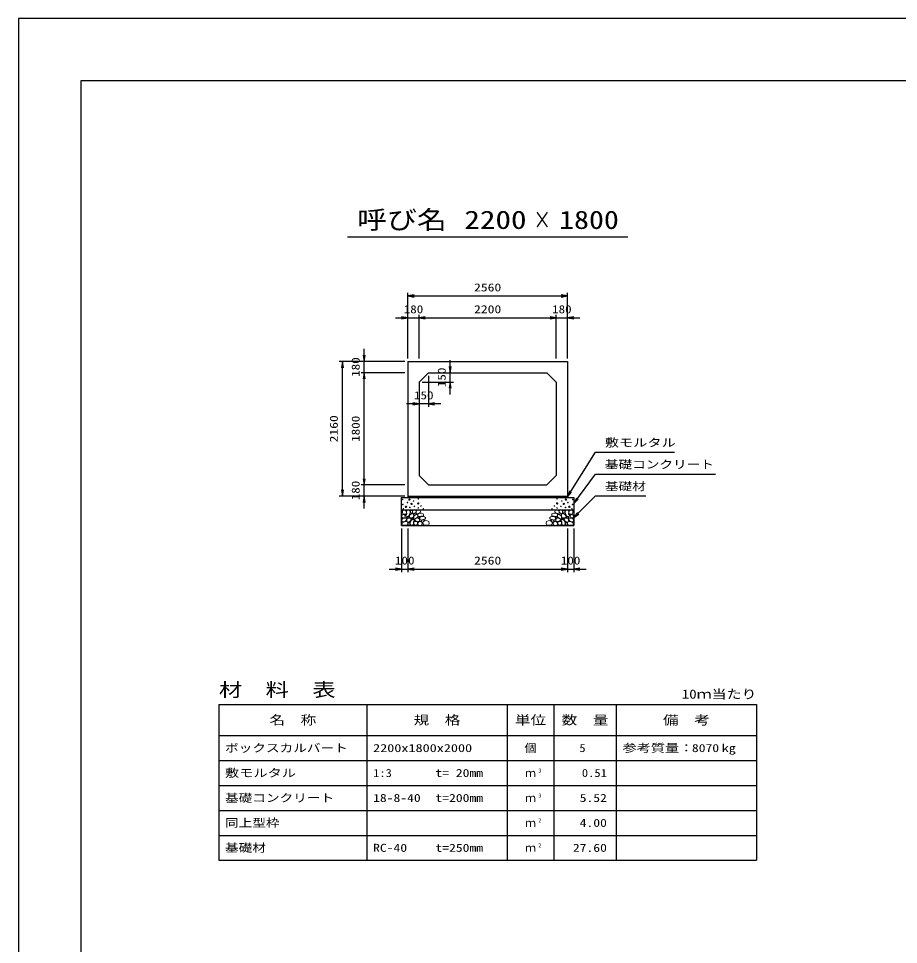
# Model space of a CAD drawing. Units: millimetres at full size. Extents: x 0 to 42050, y 0 to 29700.
# Drawn here: x 0 to 14115, y 14850 to 29700 of the extents above; entities that cross this region are included whole.
import ezdxf
from ezdxf.enums import TextEntityAlignment as Align

# ---------------------------------------------------------------- set-up
doc = ezdxf.new("R2010")
doc.units = ezdxf.units.MM
for name, color, linetype, lineweight in [('D-DCR-HCHn', 4, 'Continuous', 9), ('D-MTR-FRAM', 7, 'Continuous', 25), ('D-MTR-LINE', 7, 'Continuous', 25), ('D-STR-DIM', 7, 'Continuous', 25), ('D-STR-STRn', 1, 'Continuous', 25), ('D-STR-TXT', 7, 'Continuous', 25), ('D-TTL', 2, 'Continuous', 25), ('D-TTL-TXT', 7, 'Continuous', 25)]:
    doc.layers.add(name, color=color, linetype=linetype, lineweight=lineweight)
doc.layers.add('D-MTR', color=7, linetype='Continuous')
doc.layers.add('D-MTR-TXT', color=7, linetype='Continuous')
doc.styles.add('ＭＳ ゴシック', font='')
doc.styles.get('ＭＳ ゴシック').set_extended_font_data('MS Gothic')

# ---------------------------------------------------------------- blocks, each defined once
blk = doc.blocks.new('open_arrow')
at = {"color": 0, "linetype": 'Continuous', "lineweight": -2}
blk.add_lwpolyline([(7.5, 1.25), (0, 0), (7.5, -1.25)], dxfattribs=at)

msp = doc.modelspace()

# ---------------------------------------------------------------- linework, layer by layer
at = {"layer": 'D-DCR-HCHn'}
for points in [[(6154.101, 21737.26), (6145.433, 21711.256), (6156.99, 21693.92), (6185.883, 21691.03), (6205.61, 21699.499), (6197.441, 21719.924), (6203.219, 21731.481), (6191.662, 21743.038), (6174.326, 21748.817)], [(6208.944, 21641.261), (6230.346, 21673.365), (6227.671, 21681.39), (6198.243, 21689.416), (6171.49, 21686.741), (6152.763, 21670.689), (6150.087, 21651.962), (6152.763, 21633.235), (6174.165, 21627.884)], [(6208.998, 21809.493), (6182.994, 21815.271), (6159.879, 21803.714), (6156.99, 21777.71), (6162.769, 21757.485), (6191.662, 21748.817), (6211.887, 21748.817), (6220.555, 21763.263), (6220.555, 21795.046)], [(6232.112, 21812.382), (6223.444, 21786.378), (6226.334, 21757.485), (6206.109, 21725.702), (6232.112, 21711.256), (6261.006, 21725.702), (6278.342, 21748.817), (6284.12, 21786.378), (6278.342, 21806.603), (6261.006, 21815.271)], [(6237.891, 21711.256), (6223.444, 21699.698), (6229.223, 21691.03), (6249.448, 21691.03), (6258.116, 21693.92), (6263.895, 21705.477), (6255.227, 21714.145)], [(6283.852, 21641.261), (6297.229, 21673.365), (6286.527, 21686.741), (6254.424, 21686.741), (6241.047, 21681.39), (6227.671, 21662.663), (6227.671, 21646.612), (6241.047, 21625.209), (6257.099, 21622.534)], [(6281.231, 21743.038), (6266.784, 21708.366), (6278.342, 21693.92), (6313.013, 21693.92), (6327.46, 21699.698), (6341.907, 21719.924), (6341.907, 21737.26), (6327.46, 21760.374), (6310.124, 21763.263)], [(6287.01, 21806.603), (6287.01, 21771.931), (6301.456, 21763.263), (6315.903, 21771.931), (6318.792, 21792.157), (6315.903, 21809.493), (6295.678, 21815.271)], [(6323.982, 21670.689), (6337.358, 21681.39), (6332.007, 21689.416), (6313.28, 21689.416), (6305.254, 21686.741), (6299.904, 21676.04), (6307.93, 21668.014)], [(6335.601, 21758.845), (6323.999, 21766.941), (6322.006, 21794.16), (6331.557, 21815.616), (6355.582, 21818.128), (6375.263, 21812.156), (6376.848, 21800.53), (6374.014, 21776.921), (6358.752, 21767.586)], [(6351.681, 21734.73), (6363.297, 21740.817), (6374.296, 21746.161), (6380.86, 21759.065), (6375.554, 21767.961), (6365.968, 21770.014), (6350.137, 21761.115), (6338.42, 21752.605), (6339.515, 21744.944), (6343.895, 21737.527)], [(6353.109, 21673.224), (6340.35, 21677.579), (6339.086, 21705.688), (6349.964, 21730.928), (6380.015, 21745.156), (6402.452, 21739.405), (6403.795, 21708.924), (6393.477, 21696.886), (6365.401, 21681.311)], [(6413.981, 21630.925), (6378.607, 21637.521), (6363.56, 21649.658), (6358.808, 21668.655), (6373.492, 21683.022), (6402.102, 21691.082), (6423.749, 21678.154), (6437.74, 21660.74), (6433.78, 21643.062)], [(6401.239, 21751.998), (6411.02, 21763.092), (6428.359, 21769.342), (6442.287, 21778.717), (6446.55, 21793.49), (6440.013, 21807.695), (6426.369, 21816.218), (6410.845, 21817.886), (6395.522, 21815.424), (6385.719, 21806.98), (6378.918, 21789.457), (6377.379, 21772.722), (6381.1, 21762.871), (6383.729, 21753.23), (6392.948, 21749.842)], [(6432.239, 21693.692), (6432.239, 21704.551), (6425.72, 21709.466), (6414.97, 21710.609), (6406.278, 21707.18), (6403.19, 21696.664), (6410.738, 21688.891), (6420.802, 21684.319), (6430.409, 21688.319)], [(6422.727, 21712.135), (6412.952, 21715.066), (6408.675, 21720.928), (6405.905, 21736.938), (6409.816, 21758.619), (6435.776, 21768.926), (6465.648, 21768.926), (6493.03, 21753.998), (6497.653, 21738.004), (6493.385, 21726.63), (6480.583, 21721.299), (6459.247, 21717.745), (6432.931, 21712.013)], [(6458.634, 21655.297), (6450.545, 21659.592), (6439.424, 21667.928), (6434.874, 21676.518), (6434.874, 21695.212), (6448.523, 21710.37), (6478.349, 21714.159), (6510.449, 21710.117), (6526.12, 21698.585), (6530.164, 21680.462), (6517.761, 21669.388), (6507.436, 21665.361), (6490.312, 21663.128), (6474.987, 21660.305)], [(8591.366, 21655.297), (8599.455, 21659.592), (8610.576, 21667.928), (8615.126, 21676.518), (8615.126, 21695.212), (8601.477, 21710.37), (8571.651, 21714.159), (8539.551, 21710.117), (8523.88, 21698.585), (8519.836, 21680.462), (8532.239, 21669.388), (8542.564, 21665.361), (8559.688, 21663.128), (8575.013, 21660.305)], [(8627.273, 21712.135), (8637.048, 21715.066), (8641.325, 21720.928), (8644.095, 21736.938), (8640.184, 21758.619), (8614.224, 21768.926), (8584.352, 21768.926), (8556.97, 21753.998), (8552.347, 21738.004), (8556.615, 21726.63), (8569.417, 21721.299), (8590.753, 21717.745), (8617.069, 21712.013)], [(8648.761, 21751.998), (8638.98, 21763.092), (8621.641, 21769.342), (8607.713, 21778.717), (8603.45, 21793.49), (8609.987, 21807.695), (8623.631, 21816.218), (8639.155, 21817.886), (8654.478, 21815.424), (8664.281, 21806.98), (8671.082, 21789.457), (8672.621, 21772.722), (8668.9, 21762.871), (8666.271, 21753.23), (8657.052, 21749.842)], [(8636.019, 21630.925), (8671.393, 21637.521), (8686.44, 21649.658), (8691.192, 21668.655), (8676.508, 21683.022), (8647.898, 21691.082), (8626.251, 21678.154), (8612.26, 21660.74), (8616.22, 21643.062)], [(8617.761, 21693.692), (8617.761, 21704.551), (8624.28, 21709.466), (8635.03, 21710.609), (8643.722, 21707.18), (8646.81, 21696.664), (8639.262, 21688.891), (8629.198, 21684.319), (8619.591, 21688.319)], [(8696.891, 21673.224), (8709.65, 21677.579), (8710.914, 21705.688), (8700.036, 21730.928), (8669.985, 21745.156), (8647.548, 21739.405), (8646.205, 21708.924), (8656.523, 21696.886), (8684.599, 21681.311)], [(8698.319, 21734.73), (8686.703, 21740.817), (8675.704, 21746.161), (8669.14, 21759.065), (8674.446, 21767.961), (8684.032, 21770.014), (8699.863, 21761.115), (8711.58, 21752.605), (8710.485, 21744.944), (8706.105, 21737.527)], [(8714.399, 21758.845), (8726.001, 21766.941), (8727.994, 21794.16), (8718.443, 21815.616), (8694.418, 21818.128), (8674.737, 21812.156), (8673.152, 21800.53), (8675.986, 21776.921), (8691.248, 21767.586)], [(8768.769, 21743.038), (8783.216, 21708.366), (8771.658, 21693.92), (8736.987, 21693.92), (8722.54, 21699.698), (8708.093, 21719.924), (8708.093, 21737.26), (8722.54, 21760.374), (8739.876, 21763.263)], [(8726.018, 21670.689), (8712.642, 21681.39), (8717.993, 21689.416), (8736.72, 21689.416), (8744.746, 21686.741), (8750.096, 21676.04), (8742.07, 21668.014)], [(8762.99, 21806.603), (8762.99, 21771.931), (8748.544, 21763.263), (8734.097, 21771.931), (8731.208, 21792.157), (8734.097, 21809.493), (8754.322, 21815.271)], [(8766.148, 21641.261), (8752.771, 21673.365), (8763.473, 21686.741), (8795.576, 21686.741), (8808.953, 21681.39), (8822.329, 21662.663), (8822.329, 21646.612), (8808.953, 21625.209), (8792.901, 21622.534)], [(8817.888, 21812.382), (8826.556, 21786.378), (8823.666, 21757.485), (8843.891, 21725.702), (8817.888, 21711.256), (8788.994, 21725.702), (8771.658, 21748.817), (8765.88, 21786.378), (8771.658, 21806.603), (8788.994, 21815.271)], [(8812.109, 21711.256), (8826.556, 21699.698), (8820.777, 21691.03), (8800.552, 21691.03), (8791.884, 21693.92), (8786.105, 21705.477), (8794.773, 21714.145)], [(8841.056, 21641.261), (8819.654, 21673.365), (8822.329, 21681.39), (8851.757, 21689.416), (8878.51, 21686.741), (8897.237, 21670.689), (8899.913, 21651.962), (8897.237, 21633.235), (8875.835, 21627.884)], [(8841.002, 21809.493), (8867.006, 21815.271), (8890.121, 21803.714), (8893.01, 21777.71), (8887.231, 21757.485), (8858.338, 21748.817), (8838.113, 21748.817), (8829.445, 21763.263), (8829.445, 21795.046)], [(8895.899, 21737.26), (8904.567, 21711.256), (8893.01, 21693.92), (8864.117, 21691.03), (8844.39, 21699.499), (8852.559, 21719.924), (8846.781, 21731.481), (8858.338, 21743.038), (8875.674, 21748.817)], [(6219.645, 21574.378), (6238.372, 21582.404), (6243.723, 21609.157), (6233.021, 21627.884), (6214.294, 21633.235), (6190.217, 21630.56), (6163.464, 21619.859), (6150.087, 21603.807), (6150.087, 21585.08), (6158.113, 21574.378), (6190.217, 21577.054)], [(6278.502, 21582.404), (6278.502, 21614.508), (6265.125, 21622.534), (6251.749, 21614.508), (6249.073, 21595.781), (6251.749, 21579.729), (6270.476, 21574.378)], [(6329.332, 21577.054), (6337.358, 21601.131), (6334.683, 21627.884), (6353.41, 21657.313), (6329.332, 21670.689), (6302.579, 21657.313), (6286.527, 21635.91), (6281.177, 21601.131), (6286.527, 21582.404), (6302.579, 21574.378)], [(6350.735, 21579.729), (6374.812, 21574.378), (6396.215, 21585.08), (6398.89, 21609.157), (6393.539, 21627.884), (6366.786, 21635.91), (6348.059, 21635.91), (6340.033, 21622.534), (6340.033, 21593.106)], [(6409.869, 21616.931), (6428.084, 21632.234), (6454.219, 21631.97), (6472.17, 21616.931), (6474.81, 21589.227), (6462.666, 21573.924), (6428.876, 21571.549), (6412.509, 21581.311), (6405.645, 21603.738)], [(6479.876, 21617.808), (6467.748, 21623.743), (6461.39, 21630.697), (6462.71, 21647.843), (6472.307, 21656.236), (6492.7, 21661.151), (6509.015, 21661.271), (6514.293, 21649.761), (6502.814, 21639.51), (6492.239, 21630.35), (6488.573, 21621.331)], [(6523.293, 21572.112), (6506.233, 21576.916), (6494.939, 21584.601), (6489.893, 21599.011), (6487.01, 21612.7), (6498.544, 21633.594), (6521.131, 21647.524), (6555.492, 21642), (6582.645, 21631.913), (6589.133, 21601.652), (6583.366, 21579.317), (6556.934, 21572.593)], [(8526.707, 21572.112), (8543.767, 21576.916), (8555.061, 21584.601), (8560.107, 21599.011), (8562.99, 21612.7), (8551.456, 21633.594), (8528.869, 21647.524), (8494.508, 21642), (8467.355, 21631.913), (8460.867, 21601.652), (8466.634, 21579.317), (8493.066, 21572.593)], [(8570.124, 21617.808), (8582.252, 21623.743), (8588.61, 21630.697), (8587.29, 21647.843), (8577.693, 21656.236), (8557.3, 21661.151), (8540.985, 21661.271), (8535.707, 21649.761), (8547.186, 21639.51), (8557.761, 21630.35), (8561.427, 21621.331)], [(8640.131, 21616.931), (8621.916, 21632.234), (8595.781, 21631.97), (8577.83, 21616.931), (8575.19, 21589.227), (8587.334, 21573.924), (8621.124, 21571.549), (8637.491, 21581.311), (8644.355, 21603.738)], [(8699.265, 21579.729), (8675.188, 21574.378), (8653.785, 21585.08), (8651.11, 21609.157), (8656.461, 21627.884), (8683.214, 21635.91), (8701.941, 21635.91), (8709.967, 21622.534), (8709.967, 21593.106)], [(8720.668, 21577.054), (8712.642, 21601.131), (8715.317, 21627.884), (8696.59, 21657.313), (8720.668, 21670.689), (8747.421, 21657.313), (8763.473, 21635.91), (8768.823, 21601.131), (8763.473, 21582.404), (8747.421, 21574.378)], [(8771.498, 21582.404), (8771.498, 21614.508), (8784.875, 21622.534), (8798.251, 21614.508), (8800.927, 21595.781), (8798.251, 21579.729), (8779.524, 21574.378)], [(8830.355, 21574.378), (8811.628, 21582.404), (8806.277, 21609.157), (8816.979, 21627.884), (8835.706, 21633.235), (8859.783, 21630.56), (8886.536, 21619.859), (8899.913, 21603.807), (8899.913, 21585.08), (8891.887, 21574.378), (8859.783, 21577.054)]]:
    msp.add_lwpolyline(points, close=True, dxfattribs=at)
for centre, radius in [((6161.091, 21986.145), 4.5), ((6270.004, 21986.145), 11.25), ((6412.197, 21995.221), 4.5), ((8637.803, 21995.221), 4.5), ((8779.996, 21986.145), 11.25), ((8888.909, 21986.145), 4.5), ((6162.803, 21905.879), 4.5), ((6171.905, 21837.286), 4.5), ((6214.855, 21870.444), 11.25), ((6238.437, 21938.641), 4.5), ((6276.552, 21858.646), 4.5), ((6304.996, 21914.955), 11.25), ((6336.563, 21962.459), 4.5), ((6350.06, 21875.807), 4.5), ((6410.741, 21923.204), 11.25), ((6411.763, 21851.675), 4.5), ((6453.942, 21883.293), 4.5), ((6493.193, 21837.037), 4.5), ((8556.808, 21837.037), 4.5), ((8596.058, 21883.293), 4.5), ((8639.259, 21923.204), 11.25), ((8638.237, 21851.675), 4.5), ((8699.94, 21875.807), 4.5), ((8713.437, 21962.459), 4.5), ((8745.004, 21914.955), 11.25), ((8773.448, 21858.646), 4.5), ((8811.563, 21938.641), 4.5), ((8835.145, 21870.444), 11.25), ((8878.095, 21837.286), 4.5), ((8887.197, 21905.879), 4.5)]:
    msp.add_circle(centre, radius, dxfattribs=at)
at = {"layer": 'D-MTR-FRAM'}
for p, q in [((3212.5, 18700), (11837.5, 18700)), ((3212.5, 18700), (3212.5, 16200)), ((11837.5, 18700), (11837.5, 16200)), ((3212.5, 16200), (11837.5, 16200))]:
    msp.add_line(p, q, dxfattribs=at)
at = {"layer": 'D-MTR-LINE'}
for p, q in [((5587.5, 18700), (5587.5, 16200)), ((7837.5, 18700), (7837.5, 16200)), ((8587.5, 18700), (8587.5, 16200)), ((9587.5, 18700), (9587.5, 16200)), ((3212.5, 18200), (11837.5, 18200)), ((3212.5, 17800), (11837.5, 17800)), ((3212.5, 17400), (11837.5, 17400)), ((3212.5, 17000), (11837.5, 17000)), ((3212.5, 16600), (11837.5, 16600))]:
    msp.add_line(p, q, dxfattribs=at)
at = {"layer": 'D-STR-DIM'}
for p, q in [((6245, 24250), (6245, 25300)), ((6245, 25250), (8805, 25250)), ((8805, 24250), (8805, 25300)), ((6245, 24250), (6245, 24950)), ((6425, 24250), (6425, 24950)), ((6425, 24250), (6425, 24950)), ((8625, 24250), (8625, 24950)), ((8625, 24250), (8625, 24950)), ((8805, 24250), (8805, 24950)), ((6045, 24900), (6625, 24900)), ((6425, 24900), (8625, 24900)), ((8425, 24900), (9005, 24900)), ((5545, 23820), (5545, 24400)), ((6925, 23670), (6925, 24220)), ((6195, 24200), (5145, 24200)), ((5195, 22040), (5195, 24200)), ((6195, 24200), (5495, 24200)), ((6195, 24020), (5495, 24020)), ((6195, 24020), (5495, 24020)), ((5545, 22220), (5545, 24020)), ((6575, 23970), (6575, 23470)), ((6625, 24020), (6975, 24020)), ((6425, 23820), (6425, 23470)), ((6475, 23870), (6975, 23870)), ((6775, 23520), (6225, 23520)), ((5545, 21840), (5545, 22420)), ((6195, 22220), (5495, 22220)), ((6195, 22220), (5495, 22220)), ((6195, 22040), (5145, 22040)), ((6195, 22040), (5495, 22040)), ((6145, 21520), (6145, 20820)), ((6245, 21520), (6245, 20820)), ((6245, 21520), (6245, 20820)), ((8805, 21520), (8805, 20820)), ((8805, 21520), (8805, 20820)), ((8905, 21520), (8905, 20820)), ((5945, 20870), (6445, 20870)), ((6245, 20870), (8805, 20870)), ((8605, 20870), (9105, 20870))]:
    msp.add_line(p, q, dxfattribs=at)
at = {"layer": 'D-STR-STRn'}
for p, q in [((6245, 24200), (8805, 24200)), ((6245, 24200), (6245, 22040)), ((8805, 24200), (8805, 22040)), ((6425, 23870), (6575, 24020)), ((6575, 24020), (8475, 24020)), ((8475, 24020), (8625, 23870)), ((6425, 23870), (6425, 22370)), ((8625, 23870), (8625, 22370)), ((6575, 22220), (6425, 22370)), ((8625, 22370), (8475, 22220)), ((6575, 22220), (8475, 22220)), ((6145, 21570), (6145, 22020)), ((6145, 22020), (8905, 22020)), ((6245, 22040), (6245, 22020)), ((6245, 22040), (8805, 22040)), ((8805, 22040), (8805, 22020)), ((8905, 22020), (8905, 21570)), ((6145, 21820), (8905, 21820)), ((6145, 21570), (8905, 21570))]:
    msp.add_line(p, q, dxfattribs=at)
at = {"layer": 'D-STR-TXT'}
for points in [[(8805, 22030), (9255, 22745), (9355, 22745), (10521.624, 22745)], [(8905, 21920), (9255, 22395), (9355, 22395), (11180.761, 22395)], [(8905, 21695), (9255, 22045), (9355, 22045), (10062.36, 22045)]]:
    msp.add_lwpolyline(points, dxfattribs=at)
at = {"layer": 'D-TTL'}
for points in [[(0, 0), (42050, 0), (42050, 29700), (0, 29700)], [(1000, 1000), (41050, 1000), (41050, 28700), (1000, 28700)]]:
    msp.add_lwpolyline(points, close=True, dxfattribs=at)
at = {"layer": 'D-TTL-TXT'}
msp.add_line((5275, 26200), (9775, 26200), dxfattribs=at)

# ---------------------------------------------------------------- block references
at = {"layer": 'D-STR-DIM', "xscale": 13.3, "yscale": 13.3}
for p in [(6245, 25250), (6425, 24900), (6425, 24900), (8805, 24900), (6575, 23520), (6245, 20870), (6245, 20870), (8905, 20870)]:
    msp.add_blockref('open_arrow', p, dxfattribs=at)
for p, rotation in [((8805, 25250), 180), ((6245, 24900), 180), ((8625, 24900), 180), ((8625, 24900), 180), ((5545, 24200), 90), ((5195, 24200), 270), ((6925, 24020), 90), ((5545, 24020), 270), ((5545, 24020), 270), ((6925, 23870), 270), ((6425, 23520), 180), ((5545, 22220), 90), ((5545, 22220), 90), ((5195, 22040), 90), ((5545, 22040), 270), ((6145, 20870), 180), ((8805, 20870), 180), ((8805, 20870), 180)]:
    msp.add_blockref('open_arrow', p, dxfattribs=dict(at, rotation=rotation))
at = {"layer": 'D-STR-TXT', "xscale": 13.3, "yscale": 13.3}
for p, rotation in [((8805, 22030), 57.8), ((8905, 21920), 53.6), ((8905, 21695), 45)]:
    msp.add_blockref('open_arrow', p, dxfattribs=dict(at, rotation=rotation))

# ---------------------------------------------------------------- texts
at = {"layer": 'D-MTR', "style": 'ＭＳ ゴシック', "width": 1.25}
msp.add_text('材\u3000料\u3000表', height=219.9, dxfattribs=at).set_placement((3212.5, 18760), align=Align.BOTTOM_LEFT)
at = {"layer": 'D-MTR', "style": 'ＭＳ ゴシック', "width": 1.2}
msp.add_text('10ｍ当たり', height=146.6, dxfattribs=at).set_placement((11837.5, 18748.333), align=Align.BOTTOM_RIGHT)
at = {"layer": 'D-MTR-TXT', "style": 'ＭＳ ゴシック'}
for s, height, width, p in [('名\u3000称', 146.6, 1.25, (4400, 18450)), ('規\u3000格', 146.6, 1.25, (6712.5, 18450)), ('単位', 146.6, 1.25, (8212.5, 18450)), ('数\u3000量', 146.6, 1.25, (9087.5, 18450)), ('備\u3000考', 146.6, 1.25, (10712.5, 18450)), ('個', 128.3, 1.1, (8212.5, 18000))]:
    msp.add_text(s, height=height, dxfattribs=dict(at, width=width)).set_placement(p, align=Align.MIDDLE_CENTER)
for s, width, p in [('ボックスカルバート', 1.25, (3312.5, 18000)), ('2200x1800x2000', 1.3, (5687.5, 18000)), ('参考質量：    kg', 1.3, (9687.5, 18000)), ('敷モルタル', 1.3, (3312.5, 17600)), ('1:3', 1.15, (5687.5, 17600)), ('t= 20mm', 1.25, (6687.5, 17600)), ('基礎コンクリート', 1.25, (3312.5, 17200)), ('18-8-40', 1.25, (5687.5, 17200)), ('t=200mm', 1.25, (6687.5, 17200)), ('同上型枠', 1.25, (3312.5, 16800)), ('基礎材', 1.25, (3312.5, 16400)), ('RC-40', 1.25, (5687.5, 16400)), ('t=250mm', 1.25, (6687.5, 16400))]:
    msp.add_text(s, height=128.3, dxfattribs=dict(at, width=width)).set_placement(p, align=Align.MIDDLE_LEFT)
for s, width, p in [('5', 1.15, (9096.383, 18000)), ('8070', 1.25, (11237.5, 18000)), ('0.51', 1.15, (9437.5, 17600)), ('5.52', 1.25, (9437.5, 17200)), ('4.00', 1.25, (9437.5, 16800)), ('27.60', 1.25, (9437.5, 16400))]:
    msp.add_text(s, height=128.3, dxfattribs=dict(at, width=width)).set_placement(p, align=Align.MIDDLE_RIGHT)
for p in [(8212.5, 17600), (8212.5, 17200), (8212.5, 16800), (8212.5, 16400)]:
    msp.add_text('ｍ', height=128.3, dxfattribs=at).set_placement(p, align=Align.MIDDLE_CENTER)
at = {"layer": 'D-MTR-TXT', "style": 'ＭＳ ゴシック', "width": 1.15}
for s, p in [('3', (8337.5, 17588.333)), ('3', (8337.5, 17188.333)), ('2', (8337.5, 16788.333)), ('2', (8337.5, 16388.333))]:
    msp.add_text(s, height=64.15, dxfattribs=at).set_placement(p, align=Align.BOTTOM_LEFT)
at = {"layer": 'D-STR-DIM', "style": 'ＭＳ ゴシック'}
for s, width, p in [('2560', 1.25, (7525, 25387.5)), ('180', 1.2, (6335, 25037.5)), ('2200', 1.25, (7525, 25037.5)), ('180', 1.2, (8715, 25037.5)), ('150', 1.2, (6500, 23657.5)), ('100', 1.2, (6195, 21007.5)), ('2560', 1.25, (7525, 21007.5)), ('100', 1.2, (8855, 21007.5))]:
    msp.add_text(s, height=128.3, dxfattribs=dict(at, width=width)).set_placement(p, align=Align.MIDDLE_CENTER)
for s, width, p in [('180', 1.2, (5407.5, 24110)), ('150', 1.2, (6787.5, 23945)), ('2160', 1.25, (5057.5, 23120)), ('1800', 1.2, (5407.5, 23120)), ('180', 1.2, (5407.5, 22130))]:
    msp.add_text(s, height=128.3, rotation=90, dxfattribs=dict(at, width=width)).set_placement(p, align=Align.MIDDLE_CENTER)
at = {"layer": 'D-STR-TXT', "style": 'ＭＳ ゴシック'}
for s, width, p in [('敷モルタル', 1.3, (9405, 22795)), ('基礎コンクリート', 1.25, (9405, 22445)), ('基礎材', 1.25, (9405, 22095))]:
    msp.add_text(s, height=128.3, dxfattribs=dict(at, width=width)).set_placement(p, align=Align.BOTTOM_LEFT)
at = {"layer": 'D-TTL-TXT', "style": 'ＭＳ ゴシック'}
for s, width, p in [('呼び名', 1.2, (6150, 26237.5)), ('2200', 1.25, (7650, 26237.5)), ('×', 0.7, (8400, 26237.5)), ('1800', 1.2, (9150, 26237.5))]:
    msp.add_text(s, height=293.3, dxfattribs=dict(at, width=width)).set_placement(p, align=Align.BOTTOM_CENTER)

doc.saveas('drawing.dxf')
